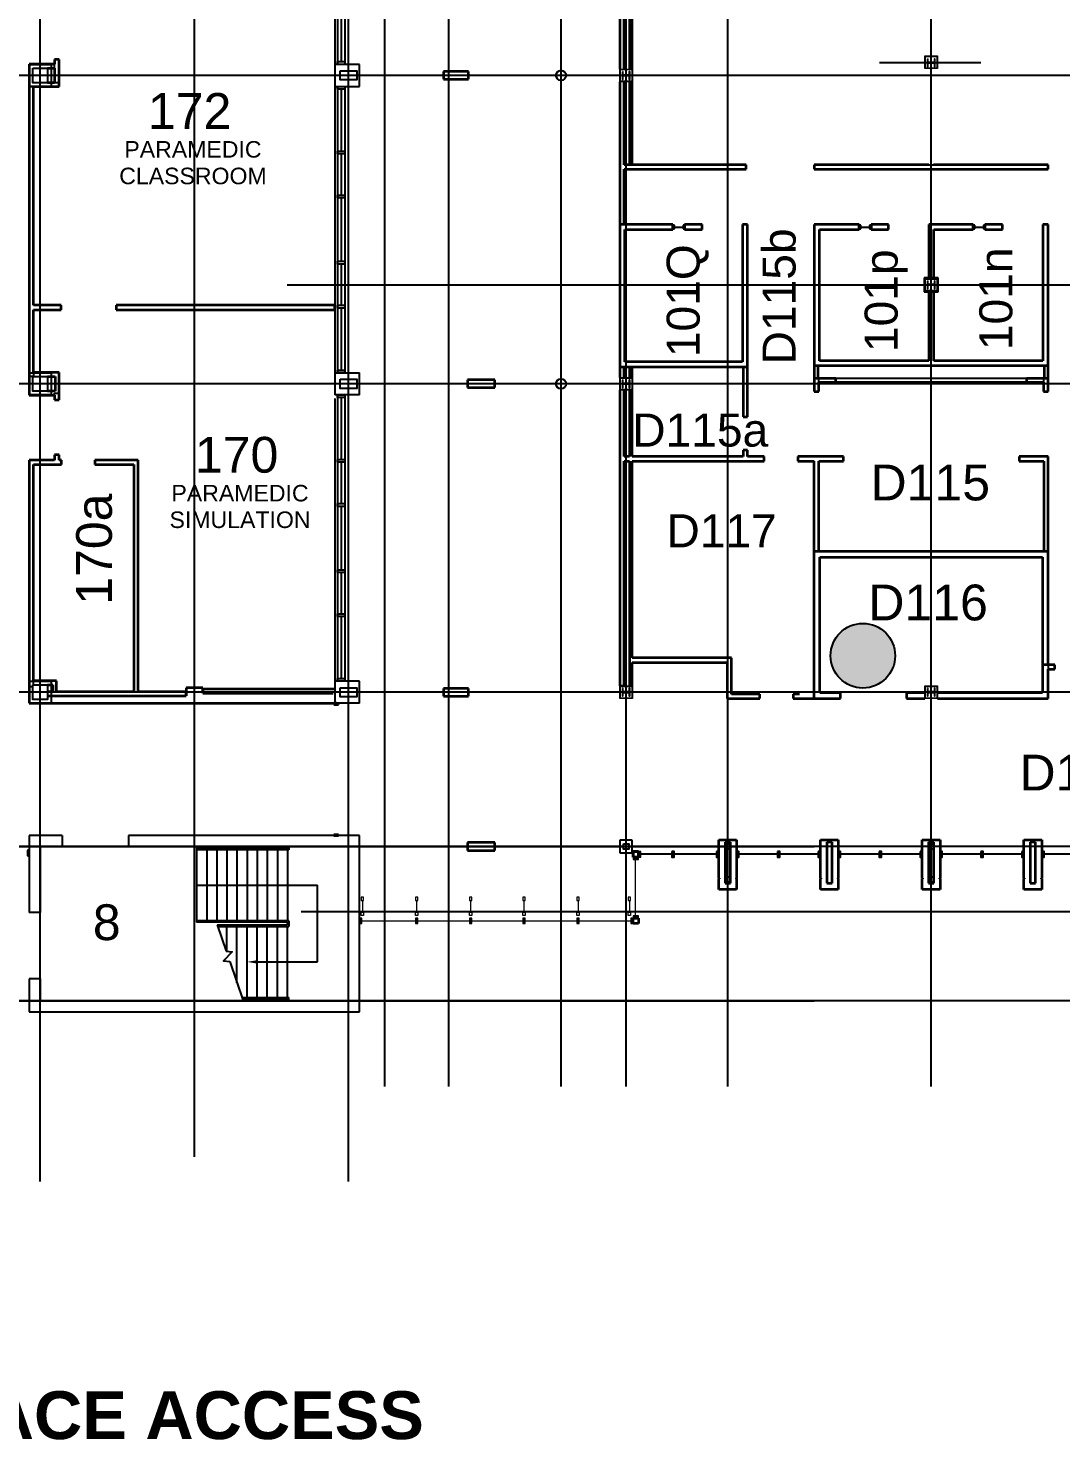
# Model space of a CAD drawing. Extents: x -222 to 8565, y -1562 to 5304.
# Drawn here: x 6656 to 7781, y 1286 to 2824 of the extents above; entities that cross this region are included whole.
import ezdxf

# ---------------------------------------------------------------- set-up
doc = ezdxf.new("R2010")
doc.units = 0
doc.header["$LTSCALE"] = 15
doc.header["$MEASUREMENT"] = 0
doc.layers.get('0').update_dxf_attribs({"linetype": 'CONTINUOUS'})
for name, color, linetype, lineweight in [('Crawlspace access', 1, 'CONTINUOUS', 25), ('ROOM NAMES', 7, 'CONTINUOUS', 9), ('S-COLS', 7, 'CONTINUOUS', 9), ('STAIR', 251, 'CONTINUOUS', 25), ('WALL', 7, 'CONTINUOUS', 0), ('WALLS', 7, 'CONTINUOUS', 25)]:
    doc.layers.add(name, color=color, linetype=linetype, lineweight=lineweight)
for name, color, linetype in [('EXIST', 1, 'CONTINUOUS'), ('grid', 251, 'CONTINUOUS'), ('room number', 7, 'CONTINUOUS')]:
    doc.layers.add(name, color=color, linetype=linetype)
doc.styles.get("Standard").update_dxf_attribs({"font": 'arial.ttf'})
doc.styles.add('style3', font='arial.ttf')

# ---------------------------------------------------------------- blocks, each defined once
blk = doc.blocks.new('AD081')
blk.add_lwpolyline([(-0.5, 0), (-0.25, 0.5), (0.25, -0.5), (0.5, 0)])
blk = doc.blocks.new('AZMND')
for p, q in [((0, 0.5), (0, -0.5)), ((1, 0.5), (0, 0.5)), ((1, -0.5), (1, 0.5)), ((0, -0.5), (1, -0.5))]:
    blk.add_line(p, q)
blk = doc.blocks.new('Column - Architectural - Gypsum Fire Rating Wrap - 16mm Type X Gypsum - 350x350_1-48-Main Floor Plan')
at = {"layer": 'S-COLS'}
for p, q in [((-175, 175), (175, 175)), ((-175, -175), (-175, 175)), ((-175, 159), (175, 159)), ((-159, -159), (-159, 159)), ((159, 159), (159, -159)), ((175, 175), (175, -175)), ((175, -159), (-175, -159)), ((175, -175), (-175, -175))]:
    blk.add_line(p, q, dxfattribs=at)
blk = doc.blocks.new('Column - Architectural - Gypsum Fire Rating Wrap - 16mm Type X Gypsum - 350x350_1-47-Main Floor Plan')
at = {"layer": 'S-COLS'}
for p, q in [((-175, 175), (175, 175)), ((-175, -175), (-175, 175)), ((-175, 159), (175, 159)), ((-159, -159), (-159, 159)), ((159, 159), (159, -159)), ((175, 175), (175, -175)), ((175, -159), (-175, -159)), ((175, -175), (-175, -175))]:
    blk.add_line(p, q, dxfattribs=at)
blk = doc.blocks.new('Column - Architectural - Gypsum Fire Rating Wrap - 16mm Type X Gypsum - 350x350_1-35-Main Floor Plan')
at = {"layer": 'S-COLS'}
for p, q in [((-175, 175), (175, 175)), ((-175, -175), (-175, 175)), ((-175, 159), (175, 159)), ((-159, -159), (-159, 159)), ((159, 159), (159, -159)), ((175, 175), (175, -175)), ((175, -159), (-175, -159)), ((175, -175), (-175, -175))]:
    blk.add_line(p, q, dxfattribs=at)
blk = doc.blocks.new('Column - Architectural - Gypsum Fire Rating Wrap - 16mm Type X Gypsum - 350x350_1-32-Main Floor Plan')
at = {"layer": 'S-COLS'}
for p, q in [((-175, 175), (175, 175)), ((-175, -175), (-175, 175)), ((-175, 159), (175, 159)), ((-159, -159), (-159, 159)), ((159, 159), (159, -159)), ((175, 175), (175, -175)), ((175, -159), (-175, -159)), ((175, -175), (-175, -175))]:
    blk.add_line(p, q, dxfattribs=at)
blk = doc.blocks.new('Column - Architectural - Gypsum Fire Rating Wrap - 16mm Type X Gypsum - 350x350_1-22-Main Floor Plan')
at = {"layer": 'S-COLS'}
for p, q in [((-175, 175), (175, 175)), ((-175, -175), (-175, 175)), ((-175, 159), (175, 159)), ((-159, -159), (-159, 159)), ((159, 159), (159, -159)), ((175, 175), (175, -175)), ((175, -159), (-175, -159)), ((175, -175), (-175, -175))]:
    blk.add_line(p, q, dxfattribs=at)
blk = doc.blocks.new('Rectangular Mullion - 45mm x 102mm_1-142-Main Floor Plan')
at = {"layer": 'WALLS', "lineweight": 25}
for p, q in [((-22.3, 51), (22.3, 51)), ((-22.3, -51), (-22.3, 51)), ((22.3, 51), (22.3, -51)), ((22.3, -51), (-22.3, -51))]:
    blk.add_line(p, q, dxfattribs=at)
blk = doc.blocks.new('Rectangular Mullion - 45mm x 102mm_1-141-Main Floor Plan')
at = {"layer": 'WALLS', "lineweight": 25}
for p, q in [((-22.3, 51), (22.3, 51)), ((-22.3, -51), (-22.3, 51)), ((22.3, 51), (22.3, -51)), ((22.3, -51), (-22.3, -51))]:
    blk.add_line(p, q, dxfattribs=at)

msp = doc.modelspace()

# ---------------------------------------------------------------- hatches: boundary and pattern name
at = {"layer": 'Crawlspace access'}
h = msp.add_hatch(color=256, dxfattribs=at)
h.dxf.hatch_style = 1
edge = h.paths.add_edge_path()
edge.add_arc((7565.8, 2140.5), 35.2, 0, 360)
at = {"layer": 'WALL'}
for points in [[(7321.4, 1921.2), (7321.4, 1927.2), (7323.9, 1927.2), (7323.9, 1921.2)], [(7315.4, 1921.2), (7321.4, 1921.2), (7321.4, 1918.7), (7315.4, 1918.7)], [(7017.4, 1848.7), (7017.4, 1854.7), (7019.9, 1854.7), (7019.9, 1848.7)], [(7078.2, 1848.7), (7078.2, 1854.7), (7080.7, 1854.7), (7080.7, 1848.7)], [(7137.2, 1848.7), (7137.2, 1854.7), (7139.7, 1854.7), (7139.7, 1848.7)], [(7195.2, 1848.7), (7195.2, 1854.7), (7197.7, 1854.7), (7197.7, 1848.7)], [(7254, 1848.7), (7254, 1854.7), (7256.5, 1854.7), (7256.5, 1848.7)], [(7312.9, 1848.7), (7312.9, 1854.7), (7315.4, 1854.7), (7315.4, 1848.7)], [(7315.4, 1857.2), (7321.4, 1857.2), (7321.4, 1854.7), (7315.4, 1854.7)]]:
    msp.add_hatch(color=256, dxfattribs=at).paths.add_polyline_path(points)
at = {"layer": 'WALLS'}
for points in [[(7358.8, 2605.5), (7360.5, 2605.5), (7360.5, 2609.5), (7358.8, 2609.5)], [(7369.9, 2605.5), (7371.6, 2605.5), (7371.6, 2609.5), (7369.9, 2609.5)], [(7561.9, 2605.5), (7563.6, 2605.5), (7563.6, 2609.5), (7561.9, 2609.5)], [(7572.9, 2605.5), (7574.7, 2605.5), (7574.7, 2609.5), (7572.9, 2609.5)], [(7686.1, 2605.5), (7687.9, 2605.5), (7687.9, 2609.5), (7686.1, 2609.5)], [(7697.2, 2605.5), (7698.9, 2605.5), (7698.9, 2609.5), (7697.2, 2609.5)], [(7357.6, 1921.2), (7357.6, 1927.2), (7360.1, 1927.2), (7360.1, 1921.2)], [(7406.4, 1921.2), (7406.4, 1927.2), (7408.9, 1927.2), (7408.9, 1921.2)], [(7428.2, 1921.2), (7428.2, 1927.2), (7430.7, 1927.2), (7430.7, 1921.2)], [(7472.7, 1921.2), (7472.7, 1927.2), (7475.3, 1927.2), (7475.3, 1921.2)], [(7517.2, 1921.2), (7517.2, 1927.2), (7519.8, 1927.2), (7519.8, 1921.2)], [(7539, 1921.2), (7539, 1927.2), (7541.6, 1927.2), (7541.6, 1921.2)], [(7583.6, 1921.2), (7583.6, 1927.2), (7586.1, 1927.2), (7586.1, 1921.2)], [(7628.1, 1921.2), (7628.1, 1927.2), (7630.6, 1927.2), (7630.6, 1921.2)], [(7649.9, 1921.2), (7649.9, 1927.2), (7652.4, 1927.2), (7652.4, 1921.2)], [(7694.4, 1921.2), (7694.4, 1927.2), (7696.9, 1927.2), (7696.9, 1921.2)], [(7738.9, 1921.2), (7738.9, 1927.2), (7741.4, 1927.2), (7741.4, 1921.2)], [(7760.7, 1921.2), (7760.7, 1927.2), (7763.2, 1927.2), (7763.2, 1921.2)]]:
    msp.add_hatch(color=256, dxfattribs=at).paths.add_polyline_path(points)

# ---------------------------------------------------------------- linework, layer by layer
at = {"layer": 'Crawlspace access'}
msp.add_circle((7565.8, 2140.5), 35.2, dxfattribs=at)
at = {"layer": 'EXIST'}
msp.add_line((6992.4, 2088.7), (6994.3, 2088.7), dxfattribs=at)
at = {"layer": 'grid'}
for p, q in [((6669.4, 1567.8), (6669.4, 4349.4)), ((6837.4, 1594.7), (6837.4, 4349.4)), ((7005.4, 1567.8), (7005.4, 4349.4)), ((7114.7, 1671.3), (7114.7, 4349.4)), ((7307.8, 1671.3), (7307.8, 4349.4)), ((7418.6, 1671.3), (7418.6, 4349.4)), ((7640.2, 1671.3), (7640.2, 4349.4)), ((7044.8, 1671.3), (7044.8, 4256.3)), ((7236.9, 1671.3), (7236.9, 4248.3)), ((7694.4, 2786.5), (7583.8, 2786.5)), ((8485.8, 2772.7), (3520.1, 2772.7)), ((6938.6, 2544.6), (8341.8, 2544.6)), ((8485.8, 2436.7), (3520.1, 2436.7)), ((8485.8, 2100.7), (3520.1, 2100.7)), ((1386.5, 1932.7), (7512.9, 1932.7)), ((8485.8, 1932.7), (3520.1, 1932.7)), ((6953.6, 1861.9), (8341.8, 1861.9)), ((1386.5, 1764.7), (7512.9, 1764.7)), ((8485.8, 1764.7), (3520.1, 1764.7))]:
    msp.add_line(p, q, dxfattribs=at)
for points in [[(7636.2, 2790.5), (7636.2, 2782.5), (7636.7, 2782.5), (7636.7, 2786.2), (7643.7, 2786.2), (7643.7, 2782.5), (7644.2, 2782.5), (7644.2, 2790.5), (7643.7, 2790.5), (7643.7, 2786.7), (7636.7, 2786.7), (7636.7, 2790.5)], [(6661.4, 2780.7), (6677.4, 2780.7), (6677.4, 2764.7), (6661.4, 2764.7)], [(6996.4, 2777.7), (7014.4, 2777.7), (7014.4, 2767.7), (6996.4, 2767.7)], [(7303.8, 2776.7), (7303.8, 2768.7), (7304.3, 2768.7), (7304.3, 2772.5), (7311.3, 2772.5), (7311.3, 2768.7), (7311.8, 2768.7), (7311.8, 2776.7), (7311.3, 2776.7), (7311.3, 2773), (7304.3, 2773), (7304.3, 2776.7)], [(7636.2, 2548.6), (7636.2, 2540.6), (7636.7, 2540.6), (7636.7, 2544.4), (7643.7, 2544.4), (7643.7, 2540.6), (7644.2, 2540.6), (7644.2, 2548.6), (7643.7, 2548.6), (7643.7, 2544.9), (7636.7, 2544.9), (7636.7, 2548.6)], [(6661.4, 2444.7), (6677.4, 2444.7), (6677.4, 2428.7), (6661.4, 2428.7)], [(6996.4, 2441.7), (7014.4, 2441.7), (7014.4, 2431.7), (6996.4, 2431.7)], [(7303.8, 2440.7), (7303.8, 2432.7), (7304.3, 2432.7), (7304.3, 2436.5), (7311.3, 2436.5), (7311.3, 2432.7), (7311.8, 2432.7), (7311.8, 2440.7), (7311.3, 2440.7), (7311.3, 2437), (7304.3, 2437), (7304.3, 2440.7)], [(6661.4, 2108.7), (6677.4, 2108.7), (6677.4, 2092.7), (6661.4, 2092.7)], [(6996.4, 2105.7), (7014.4, 2105.7), (7014.4, 2095.7), (6996.4, 2095.7)], [(7303.8, 2104.7), (7303.8, 2096.7), (7304.3, 2096.7), (7304.3, 2100.5), (7311.3, 2100.5), (7311.3, 2096.7), (7311.8, 2096.7), (7311.8, 2104.7), (7311.3, 2104.7), (7311.3, 2101), (7304.3, 2101), (7304.3, 2104.7)], [(7636.2, 2104.7), (7636.2, 2096.7), (7636.7, 2096.7), (7636.7, 2100.5), (7643.7, 2100.5), (7643.7, 2096.7), (7644.2, 2096.7), (7644.2, 2104.7), (7643.7, 2104.7), (7643.7, 2101), (7636.7, 2101), (7636.7, 2104.7)], [(7304.8, 1935.7), (7310.8, 1935.7), (7310.8, 1929.7), (7304.8, 1929.7)], [(7415.6, 1935.7), (7421.6, 1935.7), (7421.6, 1929.7), (7415.6, 1929.7)], [(7637.2, 1935.7), (7643.2, 1935.7), (7643.2, 1929.7), (7637.2, 1929.7)], [(7415.6, 1899.7), (7421.6, 1899.7), (7421.6, 1893.7), (7415.6, 1893.7)], [(7637.2, 1899.7), (7643.2, 1899.7), (7643.2, 1893.7), (7637.2, 1893.7)]]:
    msp.add_lwpolyline(points, close=True, dxfattribs=at)
at = {"layer": 'STAIR'}
for p, q in [((6839.8, 1932.1), (6839.8, 1929.1)), ((6940.3, 1929.1), (6839.8, 1929.1)), ((6839.8, 1929.1), (6839.8, 1850.2)), ((6841.3, 1932.1), (6841.3, 1930.6)), ((6938.8, 1930.6), (6841.3, 1930.6)), ((6850.8, 1929.1), (6850.8, 1851.7)), ((6861.8, 1929.1), (6861.8, 1851.7)), ((6872.8, 1929.1), (6872.8, 1851.7)), ((6883.8, 1929.1), (6883.8, 1851.7)), ((6894.8, 1929.1), (6894.8, 1851.7)), ((6905.8, 1929.1), (6905.8, 1851.7)), ((6916.8, 1929.1), (6916.8, 1851.7)), ((6927.8, 1929.1), (6927.8, 1851.7)), ((6938.8, 1932.1), (6938.8, 1930.6)), ((6938.8, 1929.1), (6938.8, 1851.7)), ((6940.3, 1932.1), (6940.3, 1929.1)), ((6840.4, 1890.4), (6971.4, 1890.4)), ((6971.4, 1807), (6971.4, 1890.4)), ((6940.3, 1851.7), (6839.8, 1851.7)), ((6938.8, 1850.2), (6839.8, 1850.2)), ((6862.2, 1847.2), (6938.8, 1847.2)), ((6862.2, 1847.2), (6872, 1818.7)), ((6862.7, 1845.7), (6940.3, 1845.7)), ((6872.8, 1818.7), (6872.8, 1845.7)), ((6883.8, 1784.3), (6883.8, 1845.7)), ((6894.8, 1768.3), (6894.8, 1845.7)), ((6905.8, 1768.3), (6905.8, 1845.7)), ((6916.8, 1768.3), (6916.8, 1845.7)), ((6927.8, 1768.3), (6927.8, 1845.7)), ((6938.8, 1850.2), (6938.8, 1848.7)), ((6938.8, 1847.2), (6938.8, 1848.7)), ((6938.8, 1768.3), (6938.8, 1845.7)), ((6940.3, 1851.7), (6940.3, 1845.7)), ((6875.9, 1807.4), (6890.5, 1764.7)), ((6906.8, 1807), (6971.4, 1807)), ((6889.3, 1768.3), (6940.3, 1768.3)), ((6940.3, 1765.3), (6940.3, 1768.3)), ((6889.8, 1766.8), (6938.8, 1766.8)), ((6938.8, 1765.3), (6938.8, 1766.8))]:
    msp.add_line(p, q, dxfattribs=at)
msp.add_solid([(6906.8, 1805), (6906.8, 1809), (6894.8, 1807)], dxfattribs=at)
at = {"layer": 'WALL', "lineweight": 35}
for p, q in [((7321.4, 1927.2), (7315.4, 1927.2)), ((7315.4, 1927.2), (7315.4, 1921.2)), ((7315.4, 1921.2), (7315.4, 1927.2)), ((7315.4, 1927.2), (7321.4, 1927.2)), ((7321.4, 1921.2), (7321.4, 1927.2)), ((7321.4, 1927.2), (7321.4, 1921.2)), ((7315.4, 1921.2), (7321.4, 1921.2)), ((7321.4, 1921.2), (7315.4, 1921.2)), ((7017.4, 1854.7), (7017.4, 1848.7)), ((7315.4, 1848.7), (7315.4, 1854.7)), ((7315.4, 1854.7), (7321.4, 1854.7)), ((7321.4, 1848.7), (7315.4, 1848.7)), ((7321.4, 1854.7), (7321.4, 1848.7))]:
    msp.add_line(p, q, dxfattribs=at)
at = {"layer": 'WALL'}
for p, q in [((7317.7, 1918.7), (7317.8, 1857.2)), ((7019.9, 1851.7), (7078.2, 1851.7)), ((7080.7, 1851.7), (7137.2, 1851.7)), ((7139.7, 1851.7), (7195.2, 1851.7)), ((7197.7, 1851.7), (7254, 1851.7)), ((7256.5, 1851.7), (7312.9, 1851.7))]:
    msp.add_line(p, q, dxfattribs=at)
for points in [[(7321.4, 1927.2), (7321.4, 1921.2), (7323.9, 1921.2), (7323.9, 1927.2)], [(7321.4, 1921.2), (7315.4, 1921.2), (7315.4, 1918.7), (7321.4, 1918.7)], [(7017.4, 1854.7), (7017.4, 1848.7), (7019.9, 1848.7), (7019.9, 1854.7)], [(7078.2, 1854.7), (7078.2, 1848.7), (7080.7, 1848.7), (7080.7, 1854.7)], [(7137.2, 1854.7), (7137.2, 1848.7), (7139.7, 1848.7), (7139.7, 1854.7)], [(7195.2, 1854.7), (7195.2, 1848.7), (7197.7, 1848.7), (7197.7, 1854.7)], [(7254, 1854.7), (7254, 1848.7), (7256.5, 1848.7), (7256.5, 1854.7)], [(7312.9, 1854.7), (7312.9, 1848.7), (7315.4, 1848.7), (7315.4, 1854.7)], [(7321.4, 1857.2), (7315.4, 1857.2), (7315.4, 1854.7), (7321.4, 1854.7)]]:
    msp.add_lwpolyline(points, close=True, dxfattribs=at)
for points in [[(7020.4, 1874), (7021.7, 1874), (7021.7, 1877.5), (7019.2, 1877.5), (7019.2, 1874), (7020.4, 1874), (7020.4, 1861.2), (7021.7, 1861.2), (7021.7, 1857.7), (7019.2, 1857.7), (7019.2, 1861.2), (7020.4, 1861.2)], [(7079.4, 1874), (7080.7, 1874), (7080.7, 1877.5), (7078.2, 1877.5), (7078.2, 1874), (7079.4, 1874), (7079.4, 1861.2), (7080.7, 1861.2), (7080.7, 1857.7), (7078.2, 1857.7), (7078.2, 1861.2), (7079.4, 1861.2)], [(7138.4, 1874), (7139.7, 1874), (7139.7, 1877.5), (7137.2, 1877.5), (7137.2, 1874), (7138.4, 1874), (7138.4, 1861.2), (7139.7, 1861.2), (7139.7, 1857.7), (7137.2, 1857.7), (7137.2, 1861.2), (7138.4, 1861.2)], [(7196.4, 1874), (7197.7, 1874), (7197.7, 1877.5), (7195.2, 1877.5), (7195.2, 1874), (7196.4, 1874), (7196.4, 1861.2), (7197.7, 1861.2), (7197.7, 1857.7), (7195.2, 1857.7), (7195.2, 1861.2), (7196.4, 1861.2)], [(7255.4, 1874), (7256.7, 1874), (7256.7, 1877.5), (7254.2, 1877.5), (7254.2, 1874), (7255.4, 1874), (7255.4, 1861.2), (7256.7, 1861.2), (7256.7, 1857.7), (7254.2, 1857.7), (7254.2, 1861.2), (7255.4, 1861.2)], [(7311.4, 1874), (7312.7, 1874), (7312.7, 1877.5), (7310.2, 1877.5), (7310.2, 1874), (7311.4, 1874), (7311.4, 1861.2), (7312.7, 1861.2), (7312.7, 1857.7), (7310.2, 1857.7), (7310.2, 1861.2), (7311.4, 1861.2)]]:
    msp.add_lwpolyline(points, dxfattribs=at)
at = {"layer": 'WALLS'}
for p, q in [((6993.4, 3096.7), (6993.4, 2784.7)), ((7001.4, 3096.7), (7001.4, 2784.7)), ((6990.4, 2859.7), (6990.4, 2784.7)), ((6997.4, 2855.2), (6997.4, 2787.7)), ((6657.4, 2784.7), (6681.4, 2784.7)), ((6657.4, 2760.7), (6657.4, 2784.7)), ((6681.4, 2784.7), (6681.4, 2760.7)), ((6685.1, 2780.7), (6685.1, 2785)), ((7017.4, 2784.7), (6990.4, 2784.7)), ((6990.4, 2784.7), (6990.4, 2760.7)), ((7017.4, 2760.7), (7017.4, 2784.7)), ((6657.2, 2760.5), (6662, 2760.5)), ((6681.4, 2760.7), (6657.4, 2760.7)), ((6690, 2764.7), (6685.1, 2764.7)), ((6990.4, 2760.7), (7017.4, 2760.7)), ((6990.4, 2760.7), (6990.4, 2448.7)), ((6993.4, 2760.7), (6993.4, 2448.7)), ((6997.4, 2757.7), (6997.4, 2690.2)), ((7001.4, 2760.7), (7001.4, 2448.7)), ((6997.4, 2687.2), (6997.4, 2642.2)), ((7637.8, 2675.4), (7642.7, 2675.4)), ((6997.4, 2639.2), (6997.4, 2570.2)), ((7360.5, 2607.5), (7369.9, 2607.5)), ((7563.6, 2607.5), (7572.9, 2607.5)), ((7687.9, 2607.5), (7697.2, 2607.5)), ((6997.4, 2567.2), (6997.4, 2522.2)), ((7647.9, 2552.3), (7632.6, 2552.3)), ((7632.6, 2552.3), (7632.6, 2537)), ((7647.9, 2537), (7647.9, 2552.3)), ((7632.6, 2537), (7647.9, 2537)), ((6997.4, 2519.2), (6997.4, 2451.7)), ((6657.4, 2448.7), (6681.4, 2448.7)), ((6657.4, 2424.7), (6657.4, 2448.7)), ((6662, 2449), (6662, 2444.7)), ((6681.4, 2448.7), (6681.4, 2424.7)), ((6990.4, 2448.7), (7017.4, 2448.7)), ((6990.4, 2448.7), (6990.4, 2424.7)), ((7017.4, 2424.7), (7017.4, 2448.7)), ((6661.4, 2444.7), (6657.2, 2444.7)), ((7517.8, 2438.4), (7517.8, 2442.7)), ((7536.2, 2442.7), (7744.2, 2442.7)), ((7744.2, 2438.4), (7536.2, 2438.4)), ((7762.7, 2442.7), (7762.7, 2438.4)), ((6681.4, 2424.7), (6657.4, 2424.7)), ((6685.1, 2426.6), (6690, 2426.6)), ((6685.1, 2424.5), (6685.1, 2426.6)), ((7017.4, 2424.7), (6990.4, 2424.7)), ((6990.4, 2420.7), (6990.4, 2354.2)), ((6993.4, 2424.7), (6993.4, 2112.7)), ((6993.4, 2424.7), (6993.4, 2112.7)), ((6997.4, 2421.7), (6997.4, 2354.2)), ((7001.4, 2424.7), (7001.4, 2112.7)), ((6990.4, 2354.2), (6990.4, 2088.7)), ((6997.4, 2351.2), (6997.4, 2306.2)), ((6997.4, 2303.2), (6997.4, 2234.2)), ((6997.4, 2231.2), (6997.4, 2186.2)), ((6997.4, 2183.2), (6997.4, 2115.7)), ((7767.8, 2130.7), (7767.8, 2125.9)), ((6661.4, 2106.8), (6657.2, 2106.8)), ((6657.4, 2112.7), (6681.4, 2112.7)), ((6662, 2108.7), (6662, 2113)), ((6681.4, 2112.7), (6681.4, 2088.7)), ((7017.4, 2112.7), (6990.4, 2112.7)), ((7017.4, 2088.7), (7017.4, 2112.7)), ((6771.2, 2101), (6776, 2101)), ((6657.4, 2088.7), (6681.4, 2088.7)), ((7017.4, 2088.7), (6990.4, 2088.7)), ((6693.4, 1944.7), (6657.4, 1944.7)), ((6657.4, 1944.7), (6657.4, 1860.7)), ((6693.4, 1944.7), (6693.4, 1932.7)), ((7017.4, 1944.7), (6765.4, 1944.7)), ((6765.4, 1944.7), (6765.4, 1932.7)), ((7017.4, 1752.7), (7017.4, 1944.7)), ((7314.6, 1939.6), (7300.9, 1939.6)), ((7300.9, 1939.6), (7300.9, 1925.8)), ((7314.6, 1925.8), (7314.6, 1939.6)), ((6693.4, 1932.7), (6669.4, 1932.7)), ((6669.4, 1932.7), (6669.4, 1860.7)), ((7005.4, 1932.7), (6765.4, 1932.7)), ((7005.4, 1764.7), (7005.4, 1932.7)), ((7300.9, 1925.8), (7314.6, 1925.8)), ((7357.6, 1924.2), (7323.3, 1924.2)), ((7409.8, 1924.2), (7360.1, 1924.2)), ((7472.7, 1924.2), (7430.7, 1924.2)), ((7517.2, 1924.2), (7475.3, 1924.2)), ((7583.6, 1924.2), (7541.6, 1924.2)), ((7628.1, 1924.2), (7586.1, 1924.2)), ((7694.4, 1924.2), (7652.4, 1924.2)), ((7738.9, 1924.2), (7696.9, 1924.2)), ((7805.2, 1924.2), (7763.2, 1924.2)), ((6669.4, 1860.7), (6657.4, 1860.7)), ((6657.4, 1788.7), (6657.4, 1752.7)), ((6669.4, 1788.7), (6657.4, 1788.7)), ((6669.4, 1788.7), (6669.4, 1764.7)), ((6669.4, 1764.7), (7005.4, 1764.7)), ((6657.4, 1752.7), (7017.4, 1752.7))]:
    msp.add_line(p, q, dxfattribs=at)
at = {"layer": 'WALLS', "lineweight": 35}
for p, q in [((7300.9, 3101.8), (7300.9, 2779.6)), ((7305.8, 2779.6), (7305.8, 3101.8)), ((7311.5, 3101.8), (7311.5, 2779.6)), ((7314.6, 2779.6), (7314.6, 3101.8)), ((6685.1, 2785), (6657.2, 2785)), ((6657.2, 2785), (6657.2, 2424.5)), ((6685.1, 2790.1), (6685.1, 2785)), ((6690, 2790.1), (6685.1, 2790.1)), ((6690, 2760.5), (6690, 2790.1)), ((6677.4, 2780.7), (6685.1, 2780.7)), ((6685.1, 2780.7), (6685.1, 2764.7)), ((7135.9, 2776.9), (7108.9, 2776.9)), ((7108.9, 2776.9), (7108.9, 2768.4)), ((7108.9, 2768.4), (7135.9, 2768.4)), ((7135.9, 2768.4), (7135.9, 2776.9)), ((6662, 2760.5), (6690, 2760.5)), ((6662, 2541.6), (6662, 2760.5)), ((6685.1, 2764.7), (6677.4, 2764.7)), ((7300.9, 2765.8), (7300.9, 2454.9)), ((7305.8, 2675.4), (7305.8, 2765.8)), ((7311.5, 2765.8), (7311.5, 2675.4)), ((7314.6, 2675.4), (7314.6, 2765.8)), ((7438.7, 2675.4), (7305.8, 2675.4)), ((7438.7, 2670.6), (7438.7, 2675.4)), ((7637.8, 2675.4), (7512.9, 2675.4)), ((7512.9, 2675.4), (7512.9, 2670.6)), ((7767.6, 2675.4), (7642.7, 2675.4)), ((7767.6, 2670.6), (7767.6, 2675.4)), ((7305.8, 2670.6), (7438.7, 2670.6)), ((7305.8, 2610.2), (7305.8, 2670.6)), ((7512.9, 2670.6), (7767.6, 2670.6)), ((7358.8, 2610.2), (7300.9, 2610.2)), ((7306.5, 2460.5), (7306.5, 2604.7)), ((7306.5, 2604.7), (7358.8, 2604.7)), ((7358.8, 2604.7), (7358.8, 2610.2)), ((7390.7, 2610.2), (7371.6, 2610.2)), ((7371.6, 2610.2), (7371.6, 2604.7)), ((7371.6, 2604.7), (7390.7, 2604.7)), ((7390.7, 2604.7), (7390.7, 2610.2)), ((7440.2, 2610.2), (7434.6, 2610.2)), ((7434.6, 2610.2), (7434.6, 2460.5)), ((7440.2, 2400.9), (7440.2, 2610.2)), ((7512.9, 2610.2), (7512.9, 2428.3)), ((7561.9, 2610.2), (7512.9, 2610.2)), ((7518.5, 2604.7), (7561.9, 2604.7)), ((7518.5, 2461.7), (7518.5, 2604.7)), ((7561.9, 2604.7), (7561.9, 2610.2)), ((7593.9, 2610.2), (7574.7, 2610.2)), ((7574.7, 2610.2), (7574.7, 2604.7)), ((7574.7, 2604.7), (7593.9, 2604.7)), ((7593.9, 2604.7), (7593.9, 2610.2)), ((7637.7, 2610.2), (7637.7, 2552.3)), ((7686.1, 2610.2), (7637.7, 2610.2)), ((7643.3, 2552.3), (7643.3, 2604.7)), ((7643.3, 2604.7), (7686.1, 2604.7)), ((7686.1, 2604.7), (7686.1, 2610.2)), ((7718.1, 2610.2), (7698.9, 2610.2)), ((7698.9, 2610.2), (7698.9, 2604.7)), ((7698.9, 2604.7), (7718.1, 2604.7)), ((7718.1, 2604.7), (7718.1, 2610.2)), ((7767.6, 2610.2), (7762, 2610.2)), ((7762, 2610.2), (7762, 2461.7)), ((7767.6, 2428.3), (7767.6, 2610.2)), ((6662, 2522.3), (6662, 2541.6)), ((7637.7, 2552.3), (7643.3, 2552.3)), ((6692.2, 2522.3), (6662, 2522.3)), ((6692.2, 2517.4), (6692.2, 2522.3)), ((6990.4, 2522.3), (6752.3, 2522.3)), ((6752.3, 2522.3), (6752.3, 2517.4)), ((6990.4, 2517.4), (6990.4, 2522.3)), ((7643.3, 2537), (7637.7, 2537)), ((7637.7, 2537), (7637.7, 2461.7)), ((7643.3, 2461.7), (7643.3, 2537)), ((6662, 2517.4), (6692.2, 2517.4)), ((6662, 2449), (6662, 2517.4)), ((6752.3, 2517.4), (6990.4, 2517.4)), ((7434.6, 2460.5), (7306.5, 2460.5)), ((7637.7, 2461.7), (7518.5, 2461.7)), ((7762, 2461.7), (7643.3, 2461.7)), ((6690, 2449), (6662, 2449)), ((6690, 2419.3), (6690, 2449)), ((7300.9, 2454.9), (7300.9, 2443.6)), ((7440.2, 2454.9), (7300.9, 2454.9)), ((7305.7, 2443.6), (7305.7, 2454.9)), ((7311.5, 2454.9), (7311.5, 2443.6)), ((7314.6, 2443.6), (7314.6, 2454.9)), ((7435.3, 2454.9), (7435.3, 2400.9)), ((7517.1, 2456.2), (7512.9, 2456.2)), ((7767.6, 2456.2), (7517.1, 2456.2)), ((7517.1, 2442.7), (7517.1, 2456.2)), ((7763.3, 2456.2), (7763.3, 2442.7)), ((6677.4, 2444.7), (6685.7, 2444.7)), ((6685.7, 2444.7), (6685.7, 2428.7)), ((7164.7, 2441), (7134.8, 2441)), ((7134.8, 2441), (7134.8, 2432.5)), ((7134.8, 2432.5), (7164.7, 2432.5)), ((7164.7, 2432.5), (7164.7, 2441)), ((7300.9, 2429.8), (7300.9, 2107.6)), ((7305.7, 2357.5), (7305.7, 2429.8)), ((7311.5, 2443.6), (7314.6, 2443.6)), ((7311.5, 2429.8), (7311.5, 2357.5)), ((7314.6, 2429.8), (7311.5, 2429.8)), ((7314.6, 2357.5), (7314.6, 2429.8)), ((7512.9, 2442.7), (7536.2, 2442.7)), ((7517.8, 2428.3), (7517.8, 2438.4)), ((7517.8, 2438.4), (7536.2, 2438.4)), ((7536.2, 2438.4), (7536.2, 2442.7)), ((7744.2, 2442.7), (7744.2, 2438.4)), ((7744.2, 2442.7), (7767.6, 2442.7)), ((7744.2, 2438.4), (7762.7, 2438.4)), ((7762.7, 2438.4), (7762.7, 2428.3)), ((6657.2, 2424.5), (6685.1, 2424.5)), ((6685.7, 2428.7), (6677.4, 2428.7)), ((6685.1, 2424.5), (6685.1, 2419.3)), ((6685.1, 2419.3), (6690, 2419.3)), ((7512.9, 2428.3), (7517.8, 2428.3)), ((7762.7, 2428.3), (7767.6, 2428.3)), ((7435.3, 2400.9), (7440.2, 2400.9)), ((6685.1, 2353.7), (6657.2, 2353.7)), ((6657.2, 2353.7), (6657.2, 2096.7)), ((6685.1, 2359.2), (6685.1, 2353.7)), ((6690, 2359.2), (6685.1, 2359.2)), ((6690, 2353.7), (6690, 2359.2)), ((6692.4, 2353.7), (6690, 2353.7)), ((6692.4, 2348.8), (6692.4, 2353.7)), ((6776, 2353.7), (6728.8, 2353.7)), ((6728.8, 2353.7), (6728.8, 2348.8)), ((6776, 2101), (6776, 2353.7)), ((7311.5, 2357.5), (7305.7, 2357.5)), ((7305.7, 2107.6), (7305.7, 2352.6)), ((7305.7, 2352.6), (7311.5, 2352.6)), ((7311.5, 2352.6), (7311.5, 2107.6)), ((7435.3, 2357.5), (7314.6, 2357.5)), ((7314.6, 2352.6), (7458.3, 2352.6)), ((7314.6, 2138.1), (7314.6, 2352.6)), ((7440.2, 2364.5), (7435.3, 2364.5)), ((7435.3, 2364.5), (7435.3, 2357.5)), ((7440.2, 2357.5), (7440.2, 2364.5)), ((7458.3, 2357.5), (7440.2, 2357.5)), ((7458.3, 2352.6), (7458.3, 2357.5)), ((7544.7, 2357.5), (7494.8, 2357.5)), ((7494.8, 2357.5), (7494.8, 2352.6)), ((7494.8, 2352.6), (7512.9, 2352.6)), ((7512.9, 2093.8), (7512.9, 2352.6)), ((7517.8, 2254.1), (7517.8, 2352.6)), ((7517.8, 2352.6), (7544.7, 2352.6)), ((7544.7, 2352.6), (7544.7, 2357.5)), ((7767.8, 2357.5), (7736, 2357.5)), ((7736, 2357.5), (7736, 2352.6)), ((7736, 2352.6), (7762.9, 2352.6)), ((7762.9, 2352.6), (7762.9, 2254.1)), ((7767.8, 2130.7), (7767.8, 2357.5)), ((6662, 2348.8), (6692.4, 2348.8)), ((6662, 2113), (6662, 2348.8)), ((6728.8, 2348.8), (6771.2, 2348.8)), ((6771.2, 2348.8), (6771.2, 2101)), ((7767.8, 2254.1), (7512.9, 2254.1)), ((7519.1, 2248), (7761.6, 2248)), ((7519.1, 2100), (7519.1, 2248)), ((7761.6, 2248), (7761.6, 2100)), ((7422.8, 2138.1), (7314.6, 2138.1)), ((7422.8, 2098.7), (7422.8, 2138.1)), ((7314.6, 2107.6), (7314.6, 2133.2)), ((7314.6, 2133.2), (7418, 2133.2)), ((7418, 2133.2), (7418, 2093.8)), ((7775.1, 2130.7), (7761.6, 2130.7)), ((7767.8, 2125.9), (7775.1, 2125.9)), ((7767.8, 2093.8), (7767.8, 2125.9)), ((7775.1, 2125.9), (7775.1, 2130.7)), ((6687.2, 2113), (6662, 2113)), ((6677.4, 2108.7), (6683, 2108.7)), ((6683, 2108.7), (6683, 2101)), ((6687.2, 2101), (6687.2, 2113)), ((7300.9, 2107.6), (7305.7, 2107.6)), ((7311.5, 2107.6), (7314.6, 2107.6)), ((6657.2, 2096.7), (6657.4, 2096.7)), ((6657.4, 2096.7), (6657.4, 2088.7)), ((6683, 2101), (6677.4, 2101)), ((6677.4, 2096.7), (6828.4, 2096.7)), ((6771.2, 2101), (6687.2, 2101)), ((6828.4, 2101), (6776, 2101)), ((6846.4, 2105.7), (6828.4, 2105.7)), ((6828.4, 2105.7), (6828.4, 2096.7)), ((6828.4, 2096.7), (6828.4, 2101)), ((6846.4, 2099.7), (6846.4, 2105.7)), ((6990.4, 2104), (6846.4, 2104)), ((6846.4, 2104), (6846.4, 2100.7)), ((6846.4, 2099.7), (6988.7, 2099.7)), ((7135.9, 2104.9), (7108.9, 2104.9)), ((7108.9, 2104.9), (7108.9, 2096.4)), ((7108.9, 2096.4), (7135.9, 2096.4)), ((7135.9, 2096.4), (7135.9, 2104.9)), ((7418, 2093.8), (7453.5, 2093.8)), ((7453.5, 2098.7), (7422.8, 2098.7)), ((7453.5, 2093.8), (7453.5, 2098.7)), ((7496.9, 2098.7), (7490, 2098.7)), ((7490, 2098.7), (7490, 2093.8)), ((7490, 2093.8), (7541.3, 2093.8)), ((7512.9, 2098.7), (7512.9, 2098.7)), ((7541.3, 2100), (7519.1, 2100)), ((7541.3, 2093.8), (7541.3, 2100)), ((7633.3, 2100), (7613.2, 2100)), ((7613.2, 2100), (7613.2, 2093.8)), ((7613.2, 2093.8), (7633.3, 2093.8)), ((7761.6, 2100), (7647.1, 2100)), ((7647.1, 2093.8), (7767.8, 2093.8)), ((6657.4, 2088.7), (6989.4, 2088.7)), ((6992.4, 2088.7), (6989.4, 2088.7)), ((6989.4, 2088.7), (6989.4, 2087.2)), ((6989.4, 2087.2), (6994.3, 2087.2)), ((6994.3, 2087.2), (6994.3, 2088.7)), ((6994.3, 1945.5), (6989.4, 1945.5)), ((6989.4, 1945.5), (6989.4, 1944.7)), ((6989.4, 1944.7), (6994.3, 1944.7)), ((6994.3, 1944.7), (6994.3, 1945.5)), ((7408.9, 1940), (7428.2, 1940)), ((7408.9, 1898.1), (7408.9, 1940)), ((7421.6, 1937.3), (7415.6, 1937.3)), ((7415.6, 1937.3), (7415.6, 1892.7)), ((7421.6, 1892.7), (7421.6, 1937.3)), ((7428.2, 1940), (7428.2, 1898.1)), ((7519.8, 1940), (7539, 1940)), ((7519.8, 1898.1), (7519.8, 1940)), ((7532.4, 1937.3), (7526.4, 1937.3)), ((7526.4, 1937.3), (7526.4, 1892.7)), ((7532.4, 1892.7), (7532.4, 1937.3)), ((7539, 1940), (7539, 1898.1)), ((7630.6, 1940), (7649.9, 1940)), ((7630.6, 1898.1), (7630.6, 1940)), ((7643.2, 1937.3), (7637.2, 1937.3)), ((7637.2, 1937.3), (7637.2, 1892.7)), ((7643.2, 1892.7), (7643.2, 1937.3)), ((7649.9, 1940), (7649.9, 1898.1)), ((7741.4, 1940), (7760.7, 1940)), ((7741.4, 1898.1), (7741.4, 1940)), ((7754.1, 1937.3), (7748.1, 1937.3)), ((7748.1, 1937.3), (7748.1, 1892.7)), ((7754.1, 1892.7), (7754.1, 1937.3)), ((7760.7, 1940), (7760.7, 1898.1)), ((7164.7, 1937), (7134.8, 1937)), ((7134.8, 1937), (7134.8, 1928.5)), ((7134.8, 1928.5), (7164.7, 1928.5)), ((7164.7, 1928.5), (7164.7, 1937)), ((7409.6, 1898.1), (7408.9, 1898.1)), ((7408.9, 1897.5), (7409.6, 1897.5)), ((7408.9, 1886), (7408.9, 1897.5)), ((7409.6, 1897.5), (7409.6, 1898.1)), ((7415.6, 1892.7), (7421.6, 1892.7)), ((7428.2, 1898.1), (7427.6, 1898.1)), ((7427.6, 1898.1), (7427.6, 1897.5)), ((7427.6, 1897.5), (7428.2, 1897.5)), ((7428.2, 1897.5), (7428.2, 1886)), ((7520.4, 1898.1), (7519.8, 1898.1)), ((7519.8, 1897.5), (7520.4, 1897.5)), ((7519.8, 1886), (7519.8, 1897.5)), ((7520.4, 1897.5), (7520.4, 1898.1)), ((7526.4, 1892.7), (7532.4, 1892.7)), ((7539, 1898.1), (7538.4, 1898.1)), ((7538.4, 1898.1), (7538.4, 1897.5)), ((7538.4, 1897.5), (7539, 1897.5)), ((7539, 1897.5), (7539, 1886)), ((7631.2, 1898.1), (7630.6, 1898.1)), ((7630.6, 1897.5), (7631.2, 1897.5)), ((7630.6, 1886), (7630.6, 1897.5)), ((7631.2, 1897.5), (7631.2, 1898.1)), ((7637.2, 1892.7), (7643.2, 1892.7)), ((7649.9, 1898.1), (7649.2, 1898.1)), ((7649.2, 1898.1), (7649.2, 1897.5)), ((7649.2, 1897.5), (7649.9, 1897.5)), ((7649.9, 1897.5), (7649.9, 1886)), ((7742, 1898.1), (7741.4, 1898.1)), ((7741.4, 1897.5), (7742, 1897.5)), ((7741.4, 1886), (7741.4, 1897.5)), ((7742, 1897.5), (7742, 1898.1)), ((7748.1, 1892.7), (7754.1, 1892.7)), ((7760.7, 1898.1), (7760.1, 1898.1)), ((7760.1, 1898.1), (7760.1, 1897.5)), ((7760.1, 1897.5), (7760.7, 1897.5)), ((7760.7, 1897.5), (7760.7, 1886)), ((7428.2, 1886), (7408.9, 1886)), ((7539, 1886), (7519.8, 1886)), ((7649.9, 1886), (7630.6, 1886)), ((7760.7, 1886), (7741.4, 1886))]:
    msp.add_line(p, q, dxfattribs=at)
at = {"layer": 'WALLS'}
for points in [[(6993.4, 2787.7), (7001.4, 2787.7), (7001.4, 2784.7), (6993.4, 2784.7)], [(6993.4, 2760.7), (7001.4, 2760.7), (7001.4, 2757.7), (6993.4, 2757.7)], [(6993.4, 2690.2), (7001.4, 2690.2), (7001.4, 2687.2), (6993.4, 2687.2)], [(6993.4, 2642.2), (7001.4, 2642.2), (7001.4, 2639.2), (6993.4, 2639.2)], [(6993.4, 2570.2), (7001.4, 2570.2), (7001.4, 2567.2), (6993.4, 2567.2)], [(6993.4, 2522.2), (7001.4, 2522.2), (7001.4, 2519.2), (6993.4, 2519.2)], [(6993.4, 2451.7), (7001.4, 2451.7), (7001.4, 2448.7), (6993.4, 2448.7)], [(6993.4, 2424.7), (7001.4, 2424.7), (7001.4, 2421.7), (6993.4, 2421.7)], [(6993.4, 2354.2), (7001.4, 2354.2), (7001.4, 2351.2), (6993.4, 2351.2)], [(6993.4, 2306.2), (7001.4, 2306.2), (7001.4, 2303.2), (6993.4, 2303.2)], [(6993.4, 2234.2), (7001.4, 2234.2), (7001.4, 2231.2), (6993.4, 2231.2)], [(6993.4, 2186.2), (7001.4, 2186.2), (7001.4, 2183.2), (6993.4, 2183.2)], [(6993.4, 2115.7), (7001.4, 2115.7), (7001.4, 2112.7), (6993.4, 2112.7)], [(7357.6, 1927.2), (7357.6, 1921.2), (7360.1, 1921.2), (7360.1, 1927.2)], [(7406.4, 1927.2), (7406.4, 1921.2), (7408.9, 1921.2), (7408.9, 1927.2)], [(7428.2, 1927.2), (7428.2, 1921.2), (7430.7, 1921.2), (7430.7, 1927.2)], [(7472.7, 1927.2), (7472.7, 1921.2), (7475.3, 1921.2), (7475.3, 1927.2)], [(7517.2, 1927.2), (7517.2, 1921.2), (7519.8, 1921.2), (7519.8, 1927.2)], [(7539, 1927.2), (7539, 1921.2), (7541.6, 1921.2), (7541.6, 1927.2)], [(7583.6, 1927.2), (7583.6, 1921.2), (7586.1, 1921.2), (7586.1, 1927.2)], [(7628.1, 1927.2), (7628.1, 1921.2), (7630.6, 1921.2), (7630.6, 1927.2)], [(7649.9, 1927.2), (7649.9, 1921.2), (7652.4, 1921.2), (7652.4, 1927.2)], [(7694.4, 1927.2), (7694.4, 1921.2), (7696.9, 1921.2), (7696.9, 1927.2)], [(7738.9, 1927.2), (7738.9, 1921.2), (7741.4, 1921.2), (7741.4, 1927.2)], [(7760.7, 1927.2), (7760.7, 1921.2), (7763.2, 1921.2), (7763.2, 1927.2)]]:
    msp.add_lwpolyline(points, close=True, dxfattribs=at)
for centre in [(7236.9, 2772.7), (7236.9, 2436.7)]:
    msp.add_circle(centre, 5.5, dxfattribs=at)

# ---------------------------------------------------------------- block references
at = {"layer": 'S-COLS', "xscale": 0.03937007873992115, "yscale": 0.03937007873992115, "zscale": 0.03937007873992115, "rotation": 270}
for name, p in [('Column - Architectural - Gypsum Fire Rating Wrap - 16mm Type X Gypsum - 350x350_1-32-Main Floor Plan', (7640.2, 2786.9)), ('Column - Architectural - Gypsum Fire Rating Wrap - 16mm Type X Gypsum - 350x350_1-47-Main Floor Plan', (7307.8, 2772.7)), ('Column - Architectural - Gypsum Fire Rating Wrap - 16mm Type X Gypsum - 350x350_1-32-Main Floor Plan', (7640.2, 2544.6)), ('Column - Architectural - Gypsum Fire Rating Wrap - 16mm Type X Gypsum - 350x350_1-35-Main Floor Plan', (7307.8, 2436.7)), ('Column - Architectural - Gypsum Fire Rating Wrap - 16mm Type X Gypsum - 350x350_1-22-Main Floor Plan', (7307.8, 2100.7)), ('Column - Architectural - Gypsum Fire Rating Wrap - 16mm Type X Gypsum - 350x350_1-48-Main Floor Plan', (7640.2, 2100.7))]:
    msp.add_blockref(name, p, dxfattribs=at)
at = {"layer": 'STAIR', "xscale": 12, "yscale": 12, "zscale": 12, "rotation": 288.9529786677847}
msp.add_blockref('AD081', (6873.9, 1813), dxfattribs=at)
at = {"layer": 'WALLS', "extrusion": (0, 0, -1), "xscale": 0.03937007873901166, "yscale": 0.03937007873901166, "zscale": 0.03937007873901166, "rotation": 180}
for name, p in [('Rectangular Mullion - 45mm x 102mm_1-142-Main Floor Plan', (-7359.7, 2607.5)), ('Rectangular Mullion - 45mm x 102mm_1-141-Main Floor Plan', (-7370.7, 2607.5)), ('Rectangular Mullion - 45mm x 102mm_1-142-Main Floor Plan', (-7562.7, 2607.5)), ('Rectangular Mullion - 45mm x 102mm_1-141-Main Floor Plan', (-7573.8, 2607.5)), ('Rectangular Mullion - 45mm x 102mm_1-142-Main Floor Plan', (-7687, 2607.5)), ('Rectangular Mullion - 45mm x 102mm_1-141-Main Floor Plan', (-7698.1, 2607.5))]:
    msp.add_blockref(name, p, dxfattribs=at)
at = {"layer": 'WALLS', "xscale": 2, "yscale": 6}
msp.add_blockref('AZMND', (6655.4, 1925.7), dxfattribs=at)

# ---------------------------------------------------------------- texts
at = {"layer": 'Crawlspace access', "insert": (6179.2, 1339.3), "char_height": 52.125, "attachment_point": 1}
msp.add_mtext_dynamic_manual_height_columns('{\\fArial|b1|i0|c0|p34;= CRAWLSPACE ACCESS}', width=1092.173, gutter_width=260.6, heights=[0], dxfattribs=at)
at = {"layer": 'ROOM NAMES', "lineweight": 0, "char_height": 18, "width": 25.496, "attachment_point": 2, "line_spacing_factor": 0.965774, "style": 'style3'}
for s, insert in [('PARAMEDIC CLASSROOM', (6835.8, 2701.1)), ('PARAMEDIC SIMULATION', (6887.1, 2326.6))]:
    msp.add_mtext(s, dxfattribs=dict(at, insert=insert))
at = {"layer": 'room number', "lineweight": 0}
msp.add_text('8', height=39, dxfattribs=at).set_placement((6726.7, 1830.7))
at = {"layer": 'room number', "lineweight": 0, "char_height": 39, "width": 30.614, "attachment_point": 2, "line_spacing_factor": 0.965774, "style": 'style3'}
for s, insert in [('172', (6832.2, 2753.4)), ('170', (6883.4, 2378.9)), ('D115', (7639.3, 2348.7)), ('D116', (7636.9, 2218))]:
    msp.add_mtext(s, dxfattribs=dict(at, insert=insert))
at = {"layer": 'room number', "lineweight": 0, "char_height": 36, "width": 30.614, "attachment_point": 2, "rotation": 90, "line_spacing_factor": 0.965774}
for s, insert in [('D115b', (7456.5, 2531.9)), ('101Q', (7352, 2527.2)), ('101p', (7567.7, 2527.2)), ('101n', (7692.7, 2529.3))]:
    msp.add_mtext(s, dxfattribs=dict(at, insert=insert))
at = {"layer": 'room number', "lineweight": 0, "width": 30.614, "attachment_point": 2, "line_spacing_factor": 0.965774}
for s, insert, char_height in [('D115a', (7388.6, 2404.3), 36), ('D117', (7411.9, 2294.6), 36), ('D112', (7801.6, 2032.7), 39)]:
    msp.add_mtext(s, dxfattribs=dict(at, insert=insert, char_height=char_height))
at = {"layer": 'room number', "lineweight": 0, "insert": (6708.5, 2256.6), "char_height": 39, "width": 30.614, "attachment_point": 2, "rotation": 90, "line_spacing_factor": 0.965774, "style": 'style3'}
msp.add_mtext('170a', dxfattribs=at)

doc.saveas('drawing.dxf')
